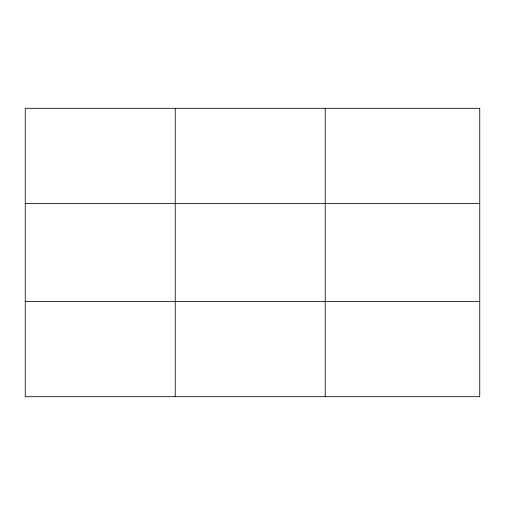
<?xml version="1.0" encoding="UTF-8"?>
<svg xmlns="http://www.w3.org/2000/svg" width="505" height="505" viewBox="0 0 505 505"><rect width="100%" height="100%" fill="white"/><g stroke="black" fill="none" stroke-linecap="round" stroke-linejoin="round"><path stroke-width="0.76" d="M175.235 108.322L175.235 396.677M325.22 108.322L325.22 396.677M25.25 203.477L479.75 203.477M25.25 301.523L479.75 301.523M479.75 108.322L479.75 396.677L25.25 396.677L25.25 108.322L479.75 108.322"/></g></svg>
